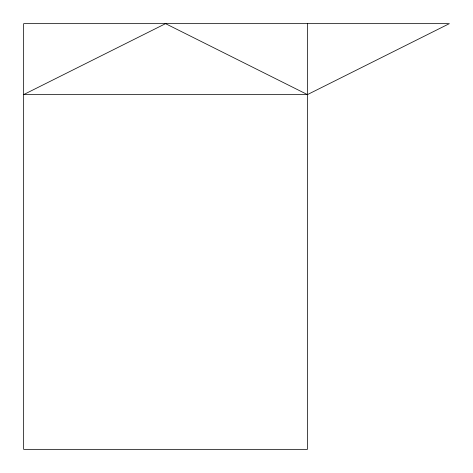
<?xml version="1.0" encoding="UTF-8"?>
<svg xmlns="http://www.w3.org/2000/svg" width="473" height="473" viewBox="0 0 473 473"><rect width="100%" height="100%" fill="white"/><g stroke="black" fill="none" stroke-linecap="round" stroke-linejoin="round"><path stroke-width="0.71" d="M307.45 94.6L165.55 23.65L23.65 94.6L307.45 94.6L449.35 23.65L23.65 23.65L23.65 449.35L307.45 449.35L307.45 23.65"/></g></svg>
